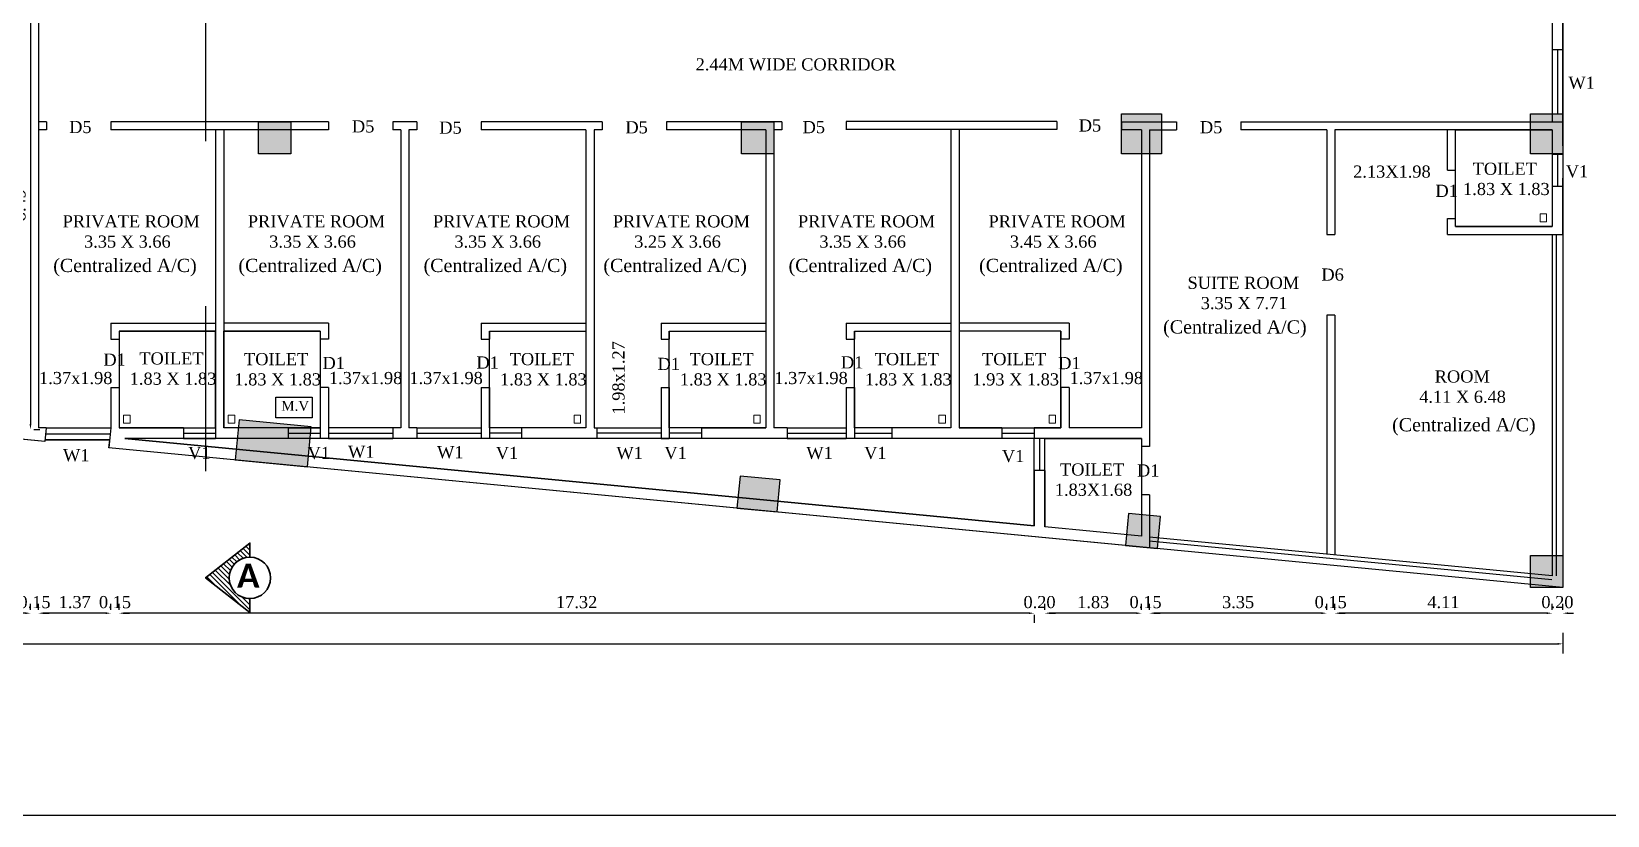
# Model space of a CAD drawing. Header units: metres. Extents: x 2754 to 3501, y 1112 to 1514.
# Drawn here: x 3151.1 to 3180.93, y 1375.32 to 1390.17 of the extents above; entities that cross this region are included whole.
import ezdxf
from ezdxf.enums import TextEntityAlignment as Align

# ---------------------------------------------------------------- set-up
doc = ezdxf.new("R2010")
doc.units = ezdxf.units.M
for name, pattern in [('ACAD_ISO10W100', [18, 12, -3, 0, -3]), ('CENTER2', [1.125, 0.75, -0.125, 0.125, -0.125]), ('CONTINULUS', [0]), ('Demolished', [4.8, 3.2, -1.6])]:
    doc.linetypes.add(name, pattern=pattern)
for name, color, linetype in [('01-BRICK WALL', 1, 'Continuous'), ('A-WNDW', 2, 'Continuous'), ('AR -DOOR', 2, 'Continuous'), ('AR-COLHATCH', 2, 'Continuous'), ('AR-COLUMN', 2, 'Continuous'), ('AR-ELEVATION', 2, 'Continuous'), ('AR-GRID', 2, 'ACAD_ISO10W100'), ('AR-THIN', 8, 'Continuous'), ('AR-WALL', 7, 'Continuous'), ('BLK_1_FLR_1_BLT_UP_AREA', 12, 'Continuous'), ('BLK_1_FLR_1_BLT_UP_AREA_DEDUCT', 12, 'Continuous'), ('BLK_1_FLR_1_WATER_CLOSET', 223, 'Continuous')]:
    doc.layers.add(name, color=color, linetype=linetype)
doc.layers.add('BLK_1_FLR_1_WASH', color=55, linetype='Continuous', lineweight=5)
doc.layers.add('Wall', color=4, linetype='Continuous', lineweight=35)
doc.styles.add('ANAND', font='times.ttf')
doc.styles.add('MtXpl_Calibri', font='calibrib.ttf')
doc.dimstyles.new('V1', dxfattribs={"dimtxt": 0.23, "dimasz": 0.1, "dimexe": 0.18, "dimexo": 0.0625, "dimgap": 0.09, "dimtad": 1, "dimzin": 0, "dimdsep": 46, "dimtxsty": 'ANAND', "dimcen": 0.09, "dimadec": 0, "dimazin": 0, "dimtfac": 1, "dimtix": 1, "dimtofl": 0, "dimtmove": 2, "dimatfit": 0, "dimfxl": 0, "dimtolj": 1, "dimtzin": 0, "dimarcsym": 0})

# ---------------------------------------------------------------- blocks, each defined once
blk = doc.blocks.new('cOLUMN')
at = {"layer": 'AR-COLHATCH'}
h = blk.add_hatch(color=256, dxfattribs=at)
h.dxf.hatch_style = 1
h.paths.add_polyline_path([(24, 24), (0, 24), (0, 0), (24, 0)])
at = {"layer": 'AR-COLUMN'}
blk.add_lwpolyline([(0, 24), (24, 24), (24, 0), (0, 0)], close=True, dxfattribs=at)
blk = doc.blocks.new('Ground Floor')
at = {"layer": 'AR-COLHATCH'}
h = blk.add_hatch(color=256, dxfattribs=at)
h.dxf.hatch_style = 1
h.paths.add_polyline_path([(2545, 79.5), (2515, 79.5), (2515, 49.5), (2545, 49.5)])
h = blk.add_hatch(color=256, dxfattribs=at)
h.dxf.hatch_style = 1
h.paths.add_polyline_path([(2844, 79.5), (2820, 79.5), (2820, 49.5), (2844, 49.5)])
h = blk.add_hatch(color=256, dxfattribs=at)
h.dxf.hatch_style = 1
h.paths.add_polyline_path([(1857.5, -148.6), (1911.3, -153.8), (1908.4, -183.7), (1854.6, -178.5)])
h = blk.add_hatch(color=256, dxfattribs=at)
h.dxf.hatch_style = 1
h.paths.add_polyline_path([(2228.5, -214.5), (2230.8, -190.6), (2260.7, -193.4), (2258.4, -217.3)])
at = {"layer": 'AR-COLUMN'}
for points in [[(2515, 79.5), (2545, 79.5), (2545, 49.5), (2515, 49.5)], [(2820, 79.5), (2844, 79.5), (2844, 49.5), (2820, 49.5)], [(1911.3, -153.8), (1857.5, -148.6), (1854.6, -178.5), (1908.4, -183.7)], [(2230.8, -190.6), (2228.5, -214.5), (2258.4, -217.3), (2260.7, -193.4)]]:
    blk.add_lwpolyline(points, close=True, dxfattribs=at)
for p in [(1872, 49.5), (2232, 49.5), (2820, -273.7)]:
    blk.add_blockref('cOLUMN', p, dxfattribs=at)
at = {"layer": 'AR-COLUMN', "xscale": -0.9999999999999988, "rotation": 354.5029759409958}
blk.add_blockref('cOLUMN', (2541.9, -244.6), dxfattribs=at)
blk = doc.blocks.new('*D583')
at = {"color": 0, "lineweight": -2}
for p, q in [((3151.142, 1391.124), (3151.259, 1391.124)), ((3151.079, 1391.024), (3151.079, 1382.735)), ((3151.142, 1382.635), (3151.259, 1382.635))]:
    blk.add_line(p, q, dxfattribs=at)
at = {"color": 0}
for points in [[(3151.062, 1391.024), (3151.096, 1391.024), (3151.079, 1391.124)], [(3151.062, 1382.735), (3151.096, 1382.735), (3151.079, 1382.635)]]:
    blk.add_solid(points, dxfattribs=at)
at = {"layer": 'Defpoints', "color": 0}
for p in [(3151.079, 1391.124), (3151.079, 1382.635), (3151.079, 1382.635)]:
    blk.add_point(p, dxfattribs=at)
at = {"color": 0, "insert": (3150.872, 1386.88), "char_height": 0.23, "attachment_point": 5, "rotation": 90, "style": 'ANAND'}
blk.add_mtext('\\A1;8.49', dxfattribs=at)
blk = doc.blocks.new('*D550')
at = {"color": 0, "lineweight": -2}
for p, q in [((3179.783, 1379.154), (3179.683, 1379.154)), ((3179.883, 1379.217), (3179.883, 1379.334)), ((3180.086, 1379.217), (3180.086, 1379.334)), ((3180.186, 1379.154), (3180.286, 1379.154))]:
    blk.add_line(p, q, dxfattribs=at)
at = {"color": 0}
for points in [[(3179.783, 1379.171), (3179.783, 1379.138), (3179.883, 1379.154)], [(3180.186, 1379.171), (3180.186, 1379.138), (3180.086, 1379.154)]]:
    blk.add_solid(points, dxfattribs=at)
at = {"layer": 'Defpoints', "color": 0}
for p in [(3179.883, 1379.154), (3179.883, 1379.154), (3180.086, 1379.154)]:
    blk.add_point(p, dxfattribs=at)
at = {"color": 0, "insert": (3179.984, 1379.362), "char_height": 0.23, "attachment_point": 5, "style": 'ANAND'}
blk.add_mtext('\\A1;0.20', dxfattribs=at)
blk = doc.blocks.new('*D551')
at = {"color": 0, "lineweight": -2}
for p, q in [((3175.768, 1379.217), (3175.768, 1379.334)), ((3179.783, 1379.154), (3175.868, 1379.154)), ((3179.883, 1379.217), (3179.883, 1379.334))]:
    blk.add_line(p, q, dxfattribs=at)
at = {"color": 0}
for points in [[(3175.868, 1379.171), (3175.868, 1379.138), (3175.768, 1379.154)], [(3179.783, 1379.171), (3179.783, 1379.138), (3179.883, 1379.154)]]:
    blk.add_solid(points, dxfattribs=at)
at = {"layer": 'Defpoints', "color": 0}
for p in [(3175.768, 1379.154), (3175.768, 1379.154), (3179.883, 1379.154)]:
    blk.add_point(p, dxfattribs=at)
at = {"color": 0, "insert": (3177.825, 1379.362), "char_height": 0.23, "attachment_point": 5, "style": 'ANAND'}
blk.add_mtext('\\A1;4.11', dxfattribs=at)
blk = doc.blocks.new('*D552')
at = {"color": 0, "lineweight": -2}
for p, q in [((3175.516, 1379.154), (3175.416, 1379.154)), ((3175.616, 1379.217), (3175.616, 1379.334)), ((3175.768, 1379.217), (3175.768, 1379.334)), ((3175.868, 1379.154), (3175.968, 1379.154))]:
    blk.add_line(p, q, dxfattribs=at)
at = {"color": 0}
for points in [[(3175.516, 1379.171), (3175.516, 1379.138), (3175.616, 1379.154)], [(3175.868, 1379.171), (3175.868, 1379.138), (3175.768, 1379.154)]]:
    blk.add_solid(points, dxfattribs=at)
at = {"layer": 'Defpoints', "color": 0}
for p in [(3175.616, 1379.154), (3175.616, 1379.154), (3175.768, 1379.154)]:
    blk.add_point(p, dxfattribs=at)
at = {"color": 0, "insert": (3175.692, 1379.362), "char_height": 0.23, "attachment_point": 5, "style": 'ANAND'}
blk.add_mtext('\\A1;0.15', dxfattribs=at)
blk = doc.blocks.new('*D553')
at = {"color": 0, "lineweight": -2}
for p, q in [((3172.263, 1379.217), (3172.263, 1379.334)), ((3175.516, 1379.154), (3172.363, 1379.154)), ((3175.616, 1379.217), (3175.616, 1379.334))]:
    blk.add_line(p, q, dxfattribs=at)
at = {"color": 0}
for points in [[(3172.363, 1379.171), (3172.363, 1379.138), (3172.263, 1379.154)], [(3175.516, 1379.171), (3175.516, 1379.138), (3175.616, 1379.154)]]:
    blk.add_solid(points, dxfattribs=at)
at = {"layer": 'Defpoints', "color": 0}
for p in [(3172.263, 1379.154), (3172.263, 1379.154), (3175.616, 1379.154)]:
    blk.add_point(p, dxfattribs=at)
at = {"color": 0, "insert": (3173.939, 1379.362), "char_height": 0.23, "attachment_point": 5, "style": 'ANAND'}
blk.add_mtext('\\A1;3.35', dxfattribs=at)
blk = doc.blocks.new('*D554')
at = {"color": 0, "lineweight": -2}
for p, q in [((3172.01, 1379.154), (3171.91, 1379.154)), ((3172.11, 1379.217), (3172.11, 1379.334)), ((3172.263, 1379.217), (3172.263, 1379.334)), ((3172.363, 1379.154), (3172.463, 1379.154))]:
    blk.add_line(p, q, dxfattribs=at)
at = {"color": 0}
for points in [[(3172.01, 1379.171), (3172.01, 1379.138), (3172.11, 1379.154)], [(3172.363, 1379.171), (3172.363, 1379.138), (3172.263, 1379.154)]]:
    blk.add_solid(points, dxfattribs=at)
at = {"layer": 'Defpoints', "color": 0}
for p in [(3172.11, 1379.154), (3172.11, 1379.154), (3172.263, 1379.154)]:
    blk.add_point(p, dxfattribs=at)
at = {"color": 0, "insert": (3172.187, 1379.362), "char_height": 0.23, "attachment_point": 5, "style": 'ANAND'}
blk.add_mtext('\\A1;0.15', dxfattribs=at)
blk = doc.blocks.new('*D555')
at = {"color": 0, "lineweight": -2}
for p, q in [((3170.282, 1379.217), (3170.282, 1379.334)), ((3172.01, 1379.154), (3170.382, 1379.154)), ((3172.11, 1379.217), (3172.11, 1379.334))]:
    blk.add_line(p, q, dxfattribs=at)
at = {"color": 0}
for points in [[(3170.382, 1379.171), (3170.382, 1379.138), (3170.282, 1379.154)], [(3172.01, 1379.171), (3172.01, 1379.138), (3172.11, 1379.154)]]:
    blk.add_solid(points, dxfattribs=at)
at = {"layer": 'Defpoints', "color": 0}
for p in [(3170.282, 1379.154), (3170.282, 1379.154), (3172.11, 1379.154)]:
    blk.add_point(p, dxfattribs=at)
at = {"color": 0, "insert": (3171.196, 1379.362), "char_height": 0.23, "attachment_point": 5, "style": 'ANAND'}
blk.add_mtext('\\A1;1.83', dxfattribs=at)
blk = doc.blocks.new('*D556')
at = {"color": 0, "lineweight": -2}
for p, q in [((3169.978, 1379.154), (3169.878, 1379.154)), ((3170.282, 1379.217), (3170.282, 1379.334)), ((3170.382, 1379.154), (3170.482, 1379.154)), ((3170.078, 1379.126), (3170.078, 1378.974))]:
    blk.add_line(p, q, dxfattribs=at)
at = {"color": 0}
for points in [[(3169.978, 1379.171), (3169.978, 1379.138), (3170.078, 1379.154)], [(3170.382, 1379.171), (3170.382, 1379.138), (3170.282, 1379.154)]]:
    blk.add_solid(points, dxfattribs=at)
at = {"layer": 'Defpoints', "color": 0}
for p in [(3170.078, 1379.188), (3170.078, 1379.154), (3170.282, 1379.154)]:
    blk.add_point(p, dxfattribs=at)
at = {"color": 0, "insert": (3170.18, 1379.362), "char_height": 0.23, "attachment_point": 5, "style": 'ANAND'}
blk.add_mtext('\\A1;0.20', dxfattribs=at)
blk = doc.blocks.new('*D557')
at = {"color": 0, "lineweight": -2}
for p, q in [((3152.756, 1379.217), (3152.756, 1379.334)), ((3169.978, 1379.154), (3152.856, 1379.154)), ((3170.078, 1379.126), (3170.078, 1378.974))]:
    blk.add_line(p, q, dxfattribs=at)
at = {"color": 0}
for points in [[(3152.856, 1379.171), (3152.856, 1379.138), (3152.756, 1379.154)], [(3169.978, 1379.171), (3169.978, 1379.138), (3170.078, 1379.154)]]:
    blk.add_solid(points, dxfattribs=at)
at = {"layer": 'Defpoints', "color": 0}
for p in [(3152.756, 1379.154), (3152.756, 1379.154), (3170.078, 1379.188)]:
    blk.add_point(p, dxfattribs=at)
at = {"color": 0, "insert": (3161.417, 1379.362), "char_height": 0.23, "attachment_point": 5, "style": 'ANAND'}
blk.add_mtext('\\A1;17.32', dxfattribs=at)
blk = doc.blocks.new('*D558')
at = {"color": 0, "lineweight": -2}
for p, q in [((3152.503, 1379.154), (3152.403, 1379.154)), ((3152.603, 1379.217), (3152.603, 1379.334)), ((3152.756, 1379.217), (3152.756, 1379.334)), ((3152.856, 1379.154), (3152.956, 1379.154))]:
    blk.add_line(p, q, dxfattribs=at)
at = {"color": 0}
for points in [[(3152.503, 1379.171), (3152.503, 1379.138), (3152.603, 1379.154)], [(3152.856, 1379.171), (3152.856, 1379.138), (3152.756, 1379.154)]]:
    blk.add_solid(points, dxfattribs=at)
at = {"layer": 'Defpoints', "color": 0}
for p in [(3152.603, 1379.154), (3152.603, 1379.154), (3152.756, 1379.154)]:
    blk.add_point(p, dxfattribs=at)
at = {"color": 0, "insert": (3152.679, 1379.362), "char_height": 0.23, "attachment_point": 5, "style": 'ANAND'}
blk.add_mtext('\\A1;0.15', dxfattribs=at)
blk = doc.blocks.new('*D559')
at = {"color": 0, "lineweight": -2}
for p, q in [((3151.232, 1379.217), (3151.232, 1379.334)), ((3152.503, 1379.154), (3151.332, 1379.154)), ((3152.603, 1379.217), (3152.603, 1379.334))]:
    blk.add_line(p, q, dxfattribs=at)
at = {"color": 0}
for points in [[(3151.332, 1379.171), (3151.332, 1379.138), (3151.232, 1379.154)], [(3152.503, 1379.171), (3152.503, 1379.138), (3152.603, 1379.154)]]:
    blk.add_solid(points, dxfattribs=at)
at = {"layer": 'Defpoints', "color": 0}
for p in [(3151.232, 1379.154), (3151.232, 1379.154), (3152.603, 1379.154)]:
    blk.add_point(p, dxfattribs=at)
at = {"color": 0, "insert": (3151.917, 1379.362), "char_height": 0.23, "attachment_point": 5, "style": 'ANAND'}
blk.add_mtext('\\A1;1.37', dxfattribs=at)
blk = doc.blocks.new('*D560')
at = {"color": 0, "lineweight": -2}
for p, q in [((3150.979, 1379.154), (3150.879, 1379.154)), ((3151.079, 1379.217), (3151.079, 1379.334)), ((3151.232, 1379.217), (3151.232, 1379.334)), ((3151.332, 1379.154), (3151.432, 1379.154))]:
    blk.add_line(p, q, dxfattribs=at)
at = {"color": 0}
for points in [[(3150.979, 1379.171), (3150.979, 1379.138), (3151.079, 1379.154)], [(3151.332, 1379.171), (3151.332, 1379.138), (3151.232, 1379.154)]]:
    blk.add_solid(points, dxfattribs=at)
at = {"layer": 'Defpoints', "color": 0}
for p in [(3151.079, 1379.154), (3151.079, 1379.154), (3151.232, 1379.154)]:
    blk.add_point(p, dxfattribs=at)
at = {"color": 0, "insert": (3151.155, 1379.362), "char_height": 0.23, "attachment_point": 5, "style": 'ANAND'}
blk.add_mtext('\\A1;0.15', dxfattribs=at)
blk = doc.blocks.new('*D569')
at = {"color": 0, "lineweight": -2}
for p, q in [((3107.848, 1378.782), (3107.848, 1378.393)), ((3107.948, 1378.573), (3179.986, 1378.573)), ((3180.086, 1378.782), (3180.086, 1378.393))]:
    blk.add_line(p, q, dxfattribs=at)
at = {"color": 0}
for points in [[(3107.948, 1378.59), (3107.948, 1378.557), (3107.848, 1378.573)], [(3179.986, 1378.59), (3179.986, 1378.557), (3180.086, 1378.573)]]:
    blk.add_solid(points, dxfattribs=at)
at = {"layer": 'Defpoints', "color": 0}
for p in [(3107.848, 1378.844), (3180.086, 1378.844), (3180.086, 1378.573)]:
    blk.add_point(p, dxfattribs=at)
at = {"color": 0, "insert": (3143.967, 1378.781), "char_height": 0.23, "attachment_point": 5, "style": 'ANAND'}
blk.add_mtext('\\A1;72.24', dxfattribs=at)

msp = doc.modelspace()

# ---------------------------------------------------------------- hatches: boundary and pattern name
at = {"layer": 'Wall', "linetype": 'CONTINULUS'}
h = msp.add_hatch(dxfattribs=at)
h.set_pattern_fill('ANSI31', color=256, scale=0.531441, angle=270)
h.set_pattern_definition([(315, (-5581.1867, 11361.272686), (0.04697319186, 0.04697319186), [])])
h.paths.add_polyline_path([(3155.23222, 1379.1656), (3155.23222, 1379.43132, -1), (3155.23222, 1380.21526), (3155.23222, 1380.48099), (3154.39384, 1379.82487)])

# ---------------------------------------------------------------- linework, layer by layer
at = {"linetype": 'CENTER2', "ltscale": 25}
msp.add_line((3154.39384, 1406.84355, 0), (3154.39384, 1379.82171, 0), dxfattribs=at)
at = {"color": 7, "elevation": 0}
msp.add_lwpolyline([(3102.4077, 1442.32783), (3185.43919, 1442.32783), (3185.43919, 1375.32406), (3102.4077, 1375.32406)], close=True, dxfattribs=at)
at = {"color": 7, "linetype": 'Demolished'}
msp.add_lwpolyline([(3155.72049, 1383.24496), (3156.41108, 1383.24496), (3156.41108, 1382.84981), (3155.72049, 1382.84981)], close=True, dxfattribs=at)
at = {"layer": 'A-WNDW'}
for p, q in [((3179.88274, 1389.82891, 0), (3179.88274, 1388.60971, 0)), ((3180.08594, 1389.82891, 0), (3180.08594, 1388.60971, 0))]:
    msp.add_line(p, q, dxfattribs=at)
at = {"layer": 'AR -DOOR'}
for p, q in [((3179.98434, 1389.82891, 0), (3179.98434, 1388.60971, 0)), ((3179.98434, 1387.84771, 0), (3179.98434, 1387.23811, 0)), ((3151.36477, 1382.55181, 0), (3152.5896, 1382.55181, 0)), ((3153.97474, 1382.56451, 0), (3154.58434, 1382.56451, 0)), ((3155.95594, 1382.56451, 0), (3156.56554, 1382.56451, 0)), ((3156.71794, 1382.56451, 0), (3157.93714, 1382.56451, 0)), ((3158.39434, 1382.56451, 0), (3159.61354, 1382.56451, 0)), ((3160.37554, 1382.56451, 0), (3159.76594, 1382.56451, 0)), ((3163.01714, 1382.56451, 0), (3161.79794, 1382.56451, 0)), ((3163.77914, 1382.56451, 0), (3163.16954, 1382.56451, 0)), ((3165.40474, 1382.56451, 0), (3166.52234, 1382.56451, 0)), ((3166.67474, 1382.56451, 0), (3167.38594, 1382.56451, 0)), ((3169.46874, 1382.56451, 0), (3170.07834, 1382.56451, 0)), ((3170.17994, 1382.46291, 0), (3170.17994, 1381.85331, 0))]:
    msp.add_line(p, q, dxfattribs=at)
at = {"layer": 'AR-ELEVATION'}
for p, q in [((3179.88274, 1390.89571, 0), (3179.88274, 1388.45731, 0)), ((3180.08594, 1388.45731, 0), (3180.08594, 1390.89571, 0))]:
    msp.add_line(p, q, dxfattribs=at)
at = {"layer": 'AR-THIN'}
for p, q in [((3179.88274, 1387.84771, 0), (3179.88274, 1387.23811, 0)), ((3180.08594, 1387.84771, 0), (3180.08594, 1387.23811, 0)), ((3179.88274, 1386.32371, 0), (3179.88274, 1379.8628, 0)), ((3179.95894, 1386.32371, 0), (3179.95894, 1379.8628, 0)), ((3151.35377, 1382.43751, 0), (3152.5786, 1382.43751, 0)), ((3151.37577, 1382.66611, 0), (3152.6006, 1382.66611, 0)), ((3153.97474, 1382.66611, 0), (3154.58434, 1382.66611, 0)), ((3153.97474, 1382.46291, 0), (3154.58434, 1382.46291, 0)), ((3155.95594, 1382.66611, 0), (3156.56554, 1382.66611, 0)), ((3156.56554, 1382.46291, 0), (3155.95594, 1382.46291, 0)), ((3157.93714, 1382.66611, 0), (3156.71794, 1382.66611, 0)), ((3156.71794, 1382.46291, 0), (3157.93714, 1382.46291, 0)), ((3158.39434, 1382.66611, 0), (3159.61354, 1382.66611, 0)), ((3159.61354, 1382.46291, 0), (3158.39434, 1382.46291, 0)), ((3160.37554, 1382.66611, 0), (3159.76594, 1382.66611, 0)), ((3160.37554, 1382.46291, 0), (3159.76594, 1382.46291, 0)), ((3161.79794, 1382.66611, 0), (3163.01714, 1382.66611, 0)), ((3163.01714, 1382.46291, 0), (3161.79794, 1382.46291, 0)), ((3163.77914, 1382.66611, 0), (3163.16954, 1382.66611, 0)), ((3163.77914, 1382.46291, 0), (3163.16954, 1382.46291, 0)), ((3165.40474, 1382.66611, 0), (3166.52234, 1382.66611, 0)), ((3165.40474, 1382.46291, 0), (3166.52234, 1382.46291, 0)), ((3167.38594, 1382.66611, 0), (3166.67474, 1382.66611, 0)), ((3167.38594, 1382.46291, 0), (3166.67474, 1382.46291, 0)), ((3169.46874, 1382.66611, 0), (3170.07834, 1382.66611, 0)), ((3170.07834, 1382.46291, 0), (3169.46874, 1382.46291, 0)), ((3170.07834, 1381.85331, 0), (3170.07834, 1382.46291, 0)), ((3170.28154, 1381.85331, 0), (3170.28154, 1382.46291, 0)), ((3179.87544, 1379.78695, 0), (3172.25544, 1380.52027, 0)), ((3179.88274, 1379.8628, 0), (3172.26274, 1380.59612, 0))]:
    msp.add_line(p, q, dxfattribs=at)
at = {"layer": 'AR-WALL'}
for p, q in [((3151.23154, 1391.27671, 0), (3151.23154, 1382.66611, 0)), ((3179.88274, 1389.82891, 0), (3180.08594, 1389.82891, 0)), ((3151.38394, 1388.45731, 0), (3151.23154, 1388.45731, 0)), ((3151.38394, 1388.45731, 0), (3151.38394, 1388.30491, 0)), ((3152.60314, 1388.45731, 0), (3152.60314, 1388.30491, 0)), ((3156.71794, 1388.45731, 0), (3152.60314, 1388.45731, 0)), ((3156.71794, 1388.45731, 0), (3156.71794, 1388.30491, 0)), ((3157.93714, 1388.45731, 0), (3157.93714, 1388.30491, 0)), ((3158.39434, 1388.45731, 0), (3157.93714, 1388.45731, 0)), ((3158.39434, 1388.45731, 0), (3158.39434, 1388.30491, 0)), ((3159.61354, 1388.45731, 0), (3159.61354, 1388.30491, 0)), ((3161.89954, 1388.45731, 0), (3159.61354, 1388.45731, 0)), ((3161.89954, 1388.45731, 0), (3161.89954, 1388.30491, 0)), ((3163.11874, 1388.45731, 0), (3163.11874, 1388.30491, 0)), ((3165.30314, 1388.45731, 0), (3163.11874, 1388.45731, 0)), ((3165.30314, 1388.45731, 0), (3165.30314, 1388.30491, 0)), ((3170.51014, 1388.46317, 0), (3166.52234, 1388.46317, 0)), ((3166.52234, 1388.46317, 0), (3166.52234, 1388.30491, 0)), ((3170.51014, 1388.46317, 0), (3170.51014, 1388.31077, 0)), ((3171.72934, 1388.45731, 0), (3171.72934, 1388.30491, 0)), ((3171.72934, 1388.45731, 0), (3172.77074, 1388.45731, 0)), ((3172.77074, 1388.45731, 0), (3172.77074, 1388.30491, 0)), ((3173.98994, 1388.45731, 0), (3173.98994, 1388.30491, 0)), ((3173.98994, 1388.45731, 0), (3180.08594, 1388.45731, 0)), ((3180.08594, 1388.00011, 0), (3180.08594, 1388.45731, 0)), ((3151.38394, 1388.30491, 0), (3151.23154, 1388.30491, 0)), ((3156.71794, 1388.30491, 0), (3152.60314, 1388.30491, 0)), ((3154.58434, 1388.30491, 0), (3154.58434, 1382.66611, 0)), ((3154.73674, 1388.30491, 0), (3154.73674, 1382.66611, 0)), ((3158.08954, 1388.30491, 0), (3157.93714, 1388.30491, 0)), ((3158.08954, 1388.30491, 0), (3158.08954, 1382.66611, 0)), ((3158.24194, 1388.30491, 0), (3158.24194, 1382.66611, 0)), ((3158.39434, 1388.30491, 0), (3158.24194, 1388.30491, 0)), ((3161.59474, 1388.30491, 0), (3159.61354, 1388.30491, 0)), ((3161.59474, 1388.30491, 0), (3161.59474, 1382.66611, 0)), ((3161.74714, 1388.30491, 0), (3161.74714, 1382.66611, 0)), ((3161.89954, 1388.30491, 0), (3161.74714, 1388.30491, 0)), ((3164.99834, 1388.30491, 0), (3163.11874, 1388.30491, 0)), ((3164.99834, 1388.30491, 0), (3164.99834, 1382.66611, 0)), ((3165.15074, 1388.30491, 0), (3165.15074, 1382.66611, 0)), ((3165.30314, 1388.30491, 0), (3165.15074, 1388.30491, 0)), ((3170.51014, 1388.31077, 0), (3166.52234, 1388.31077, 0)), ((3168.50354, 1388.31077, 0), (3168.50354, 1382.66611, 0)), ((3168.65594, 1388.31077, 0), (3168.65594, 1382.66611, 0)), ((3172.11034, 1388.30491, 0), (3171.72934, 1388.30491, 0)), ((3172.11034, 1388.30491, 0), (3172.11034, 1382.66611, 0)), ((3172.26274, 1388.30491, 0), (3172.26274, 1382.31051, 0)), ((3172.26274, 1388.30491, 0), (3172.77074, 1388.30491, 0)), ((3175.61554, 1388.30491, 0), (3173.98994, 1388.30491, 0)), ((3175.61554, 1388.30491, 0), (3175.61554, 1386.32371, 0)), ((3175.76794, 1388.30491, 0), (3175.76794, 1386.32371, 0)), ((3179.88274, 1388.30491, 0), (3175.76794, 1388.30491, 0)), ((3177.90154, 1387.54291, 0), (3177.90154, 1388.30491, 0)), ((3178.05394, 1387.54291, 0), (3178.05394, 1388.30491, 0)), ((3179.88274, 1388.30491, 0), (3179.88274, 1388.00011, 0)), ((3179.88274, 1387.84771, 0), (3180.08594, 1387.84771, 0)), ((3177.90154, 1387.54291, 0), (3178.05394, 1387.54291, 0)), ((3179.88274, 1387.39051, 0), (3179.88274, 1386.47611, 0)), ((3179.88274, 1387.23811, 0), (3180.08594, 1387.23811, 0)), ((3180.08594, 1386.32371, 0), (3180.08594, 1387.39051, 0)), ((3177.90154, 1386.62851, 0), (3178.05394, 1386.62851, 0)), ((3177.90154, 1386.32371, 0), (3177.90154, 1386.62851, 0)), ((3178.05394, 1386.47611, 0), (3178.05394, 1386.62851, 0)), ((3175.61554, 1386.32371, 0), (3175.76794, 1386.32371, 0)), ((3177.90154, 1386.32371, 0), (3179.88274, 1386.32371, 0)), ((3178.05394, 1386.47611, 0), (3179.88274, 1386.47611, 0)), ((3179.88274, 1386.32371, 0), (3180.08594, 1386.32371, 0)), ((3152.60314, 1384.64731, 0), (3152.60314, 1384.34251, 0)), ((3152.60314, 1384.64731, 0), (3154.58434, 1384.64731, 0)), ((3156.71794, 1384.64731, 0), (3154.73674, 1384.64731, 0)), ((3156.71794, 1384.64731, 0), (3156.71794, 1384.34251, 0)), ((3159.61354, 1384.64731, 0), (3159.61354, 1384.34251, 0)), ((3159.61354, 1384.64731, 0), (3161.59474, 1384.64731, 0)), ((3163.01714, 1384.64731, 0), (3163.01714, 1384.34251, 0)), ((3163.01714, 1384.64731, 0), (3164.99834, 1384.64731, 0)), ((3166.52234, 1384.64731, 0), (3166.52234, 1384.34251, 0)), ((3166.52234, 1384.64731, 0), (3168.50354, 1384.64731, 0)), ((3170.73874, 1384.64731, 0), (3168.65594, 1384.64731, 0)), ((3170.73874, 1384.64731, 0), (3170.73874, 1384.34251, 0)), ((3175.61554, 1384.79971, 0), (3175.61554, 1380.27346, 0)), ((3175.76794, 1384.79971, 0), (3175.61554, 1384.79971, 0)), ((3175.76794, 1384.79971, 0), (3175.76794, 1380.2588, 0)), ((3152.60314, 1384.34251, 0), (3152.75554, 1384.34251, 0)), ((3152.75554, 1384.49491, 0), (3152.75554, 1384.34251, 0)), ((3152.75554, 1384.49491, 0), (3154.58434, 1384.49491, 0)), ((3156.56554, 1384.49491, 0), (3154.73674, 1384.49491, 0)), ((3156.56554, 1384.49491, 0), (3156.56554, 1384.34251, 0)), ((3156.71794, 1384.34251, 0), (3156.56554, 1384.34251, 0)), ((3159.61354, 1384.34251, 0), (3159.76594, 1384.34251, 0)), ((3159.76594, 1384.49491, 0), (3159.76594, 1384.34251, 0)), ((3159.76594, 1384.49491, 0), (3161.59474, 1384.49491, 0)), ((3163.01714, 1384.34251, 0), (3163.16954, 1384.34251, 0)), ((3163.16954, 1384.49491, 0), (3163.16954, 1384.34251, 0)), ((3163.16954, 1384.49491, 0), (3164.99834, 1384.49491, 0)), ((3166.52234, 1384.34251, 0), (3166.67474, 1384.34251, 0)), ((3166.67474, 1384.49491, 0), (3166.67474, 1384.34251, 0)), ((3166.67474, 1384.49491, 0), (3168.50354, 1384.49491, 0)), ((3170.58634, 1384.49491, 0), (3168.65594, 1384.49491, 0)), ((3170.58634, 1384.49491, 0), (3170.58634, 1384.34251, 0)), ((3170.73874, 1384.34251, 0), (3170.58634, 1384.34251, 0)), ((3152.60314, 1383.42811, 0), (3152.60314, 1382.66611, 0)), ((3152.60314, 1383.42811, 0), (3152.75554, 1383.42811, 0)), ((3152.75554, 1383.42811, 0), (3152.75554, 1382.66611, 0)), ((3156.56554, 1383.42811, 0), (3156.56554, 1382.66611, 0)), ((3156.71794, 1383.42811, 0), (3156.56554, 1383.42811, 0)), ((3156.71794, 1383.42811, 0), (3156.71794, 1382.66611, 0)), ((3159.61354, 1383.42811, 0), (3159.61354, 1382.66611, 0)), ((3159.61354, 1383.42811, 0), (3159.76594, 1383.42811, 0)), ((3159.76594, 1383.42811, 0), (3159.76594, 1382.66611, 0)), ((3163.01714, 1383.42811, 0), (3163.01714, 1382.46291, 0)), ((3163.01714, 1383.42811, 0), (3163.16954, 1383.42811, 0)), ((3163.16954, 1383.42811, 0), (3163.16954, 1382.46291, 0)), ((3166.52234, 1383.42811, 0), (3166.52234, 1382.46291, 0)), ((3166.52234, 1383.42811, 0), (3166.67474, 1383.42811, 0)), ((3166.67474, 1383.42811, 0), (3166.67474, 1382.46291, 0)), ((3170.58634, 1383.42811, 0), (3170.58634, 1382.66611, 0)), ((3170.73874, 1383.42811, 0), (3170.58634, 1383.42811, 0)), ((3170.73874, 1383.42811, 0), (3170.73874, 1382.66611, 0)), ((3151.35059, 1382.4045, 0), (3149.03718, 1382.62713, 0)), ((3151.37577, 1382.66611, 0), (3151.23154, 1382.66611, 0)), ((3151.37577, 1382.66611, 0), (3151.35059, 1382.4045, 0)), ((3152.6006, 1382.66611, 0), (3152.56418, 1382.28771, 0)), ((3152.60314, 1382.66611, 0), (3152.6006, 1382.66611, 0)), ((3153.97474, 1382.66611, 0), (3152.75554, 1382.66611, 0)), ((3170.07834, 1380.80634, 0), (3152.86489, 1382.46291, 0)), ((3153.97474, 1382.46291, 0), (3152.86489, 1382.46291, 0)), ((3153.97474, 1382.66611, 0), (3153.97474, 1382.46291, 0)), ((3154.58434, 1382.66611, 0), (3154.58434, 1382.46291, 0)), ((3155.95594, 1382.46291, 0), (3154.58434, 1382.46291, 0)), ((3155.95594, 1382.66611, 0), (3154.73674, 1382.66611, 0)), ((3155.95594, 1382.66611, 0), (3155.95594, 1382.46291, 0)), ((3156.56554, 1382.66611, 0), (3156.56554, 1382.46291, 0)), ((3156.71794, 1382.46291, 0), (3156.56554, 1382.46291, 0)), ((3156.71794, 1382.66611, 0), (3156.71794, 1382.46291, 0)), ((3158.08954, 1382.66611, 0), (3157.93714, 1382.66611, 0)), ((3157.93714, 1382.66611, 0), (3157.93714, 1382.46291, 0)), ((3158.39434, 1382.46291, 0), (3157.93714, 1382.46291, 0)), ((3158.39434, 1382.66611, 0), (3158.24194, 1382.66611, 0)), ((3158.39434, 1382.66611, 0), (3158.39434, 1382.46291, 0)), ((3159.61354, 1382.66611, 0), (3159.61354, 1382.46291, 0)), ((3159.76594, 1382.46291, 0), (3159.61354, 1382.46291, 0)), ((3159.76594, 1382.66611, 0), (3159.76594, 1382.46291, 0)), ((3161.59474, 1382.66611, 0), (3160.37554, 1382.66611, 0)), ((3160.37554, 1382.66611, 0), (3160.37554, 1382.46291, 0)), ((3162.86474, 1382.46291, 0), (3160.37554, 1382.46291, 0)), ((3161.74714, 1382.66611, 0), (3161.79794, 1382.66611, 0)), ((3161.79794, 1382.66611, 0), (3161.79794, 1382.46291, 0)), ((3163.01714, 1382.46291, 0), (3163.16954, 1382.46291, 0)), ((3163.77914, 1382.66611, 0), (3164.99834, 1382.66611, 0)), ((3163.77914, 1382.66611, 0), (3163.77914, 1382.46291, 0)), ((3165.40474, 1382.46291, 0), (3163.77914, 1382.46291, 0)), ((3165.40474, 1382.66611, 0), (3165.15074, 1382.66611, 0)), ((3165.40474, 1382.66611, 0), (3165.40474, 1382.46291, 0)), ((3166.67474, 1382.46291, 0), (3166.52234, 1382.46291, 0)), ((3168.50354, 1382.66611, 0), (3167.38594, 1382.66611, 0)), ((3167.38594, 1382.66611, 0), (3167.38594, 1382.46291, 0)), ((3169.46874, 1382.46291, 0), (3167.38594, 1382.46291, 0)), ((3169.46874, 1382.66611, 0), (3168.65594, 1382.66611, 0)), ((3169.46874, 1382.66611, 0), (3169.46874, 1382.46291, 0)), ((3170.58634, 1382.66611, 0), (3170.07834, 1382.66611, 0)), ((3170.07834, 1382.66611, 0), (3170.07834, 1382.46291, 0)), ((3170.28154, 1382.46291, 0), (3170.07834, 1382.46291, 0)), ((3172.11034, 1382.46291, 0), (3170.28154, 1382.46291, 0)), ((3172.11034, 1382.66611, 0), (3170.73874, 1382.66611, 0)), ((3172.11034, 1382.46291, 0), (3172.11034, 1382.31051, 0)), ((3172.26274, 1380.39198, 0), (3152.56418, 1382.28771, 0)), ((3172.26274, 1382.31051, 0), (3172.11034, 1382.31051, 0)), ((3170.07834, 1381.85331, 0), (3170.07834, 1380.80634, 0)), ((3170.28154, 1381.85331, 0), (3170.07834, 1381.85331, 0)), ((3170.28154, 1381.85331, 0), (3170.28154, 1380.78679, 0)), ((3172.11034, 1381.39611, 0), (3172.11034, 1380.61079, 0)), ((3172.26274, 1381.39611, 0), (3172.11034, 1381.39611, 0)), ((3172.26274, 1381.39611, 0), (3172.26274, 1380.59612, 0)), ((3172.11034, 1380.61079, 0), (3170.28154, 1380.78679, 0)), ((3172.26274, 1380.59612, 0), (3172.26274, 1380.39198, 0))]:
    msp.add_line(p, q, dxfattribs=at)
at = {"layer": 'BLK_1_FLR_1_BLT_UP_AREA', "color": 12, "elevation": 0}
msp.add_lwpolyline([(3107.84834, 1404.35771), (3180.08594, 1404.35771), (3180.08594, 1379.63911), (3152.56418, 1382.28771), (3152.5786, 1382.43751), (3151.35377, 1382.43751), (3151.35059, 1382.4045), (3107.84834, 1386.59101)], close=True, dxfattribs=at)
at = {"layer": 'BLK_1_FLR_1_BLT_UP_AREA_DEDUCT', "color": 12, "lineweight": -2, "elevation": 0}
msp.add_lwpolyline([(3170.07834, 1380.80634), (3170.07834, 1382.46291), (3152.86489, 1382.46291)], close=True, dxfattribs=at)
at = {"layer": 'BLK_1_FLR_1_WASH', "color": 60, "elevation": 0}
for points in [[(3179.65612, 1386.71297), (3179.65612, 1386.56297), (3179.77861, 1386.56297), (3179.77861, 1386.71297)], [(3152.84093, 1382.90297), (3152.84093, 1382.75297), (3152.96342, 1382.75297), (3152.96342, 1382.90297)], [(3154.82213, 1382.90297), (3154.82213, 1382.75297), (3154.94462, 1382.75297), (3154.94462, 1382.90297)], [(3161.36812, 1382.90297), (3161.36812, 1382.75297), (3161.49061, 1382.75297), (3161.49061, 1382.90297)], [(3164.77172, 1382.90297), (3164.77172, 1382.75297), (3164.89421, 1382.75297), (3164.89421, 1382.90297)], [(3168.27692, 1382.90297), (3168.27692, 1382.75297), (3168.39941, 1382.75297), (3168.39941, 1382.90297)], [(3170.35972, 1382.90297), (3170.35972, 1382.75297), (3170.48221, 1382.75297), (3170.48221, 1382.90297)]]:
    msp.add_lwpolyline(points, close=True, dxfattribs=at)
at = {"layer": 'BLK_1_FLR_1_WATER_CLOSET', "color": 2, "elevation": 0}
for points in [[(3178.05394, 1388.30491), (3179.88274, 1388.30491), (3179.88274, 1386.47611), (3178.05394, 1386.47611)], [(3152.75554, 1382.66611), (3154.58434, 1382.66611), (3154.58434, 1384.49491), (3152.75554, 1384.49491)], [(3154.73674, 1384.49491), (3156.56554, 1384.49491), (3156.56554, 1382.66611), (3154.73674, 1382.66611)], [(3159.76594, 1384.49491), (3161.59474, 1384.49491), (3161.59474, 1382.66611), (3159.76594, 1382.66611)], [(3163.16954, 1384.49491), (3164.99834, 1384.49491), (3164.99834, 1382.66611), (3163.16954, 1382.66611)], [(3166.67474, 1384.49491), (3168.50354, 1384.49491), (3168.50354, 1382.66611), (3166.67474, 1382.66611)], [(3168.65594, 1382.66611), (3170.58634, 1382.66611), (3170.58634, 1384.49491), (3168.65594, 1384.49491)], [(3170.28154, 1382.46291), (3172.11034, 1382.46291), (3172.11034, 1380.61079), (3170.28154, 1380.78679)]]:
    msp.add_lwpolyline(points, close=True, dxfattribs=at)
at = {"layer": 'Wall', "linetype": 'CONTINULUS'}
for p, q in [((3155.23222, 1380.48099, 4.22718), (3154.39384, 1379.82487, 0)), ((3155.23222, 1379.1656, 4.22718), (3154.39384, 1379.82171, 0))]:
    msp.add_line(p, q, dxfattribs=at)
at = {"layer": 'Wall', "linetype": 'CONTINULUS', "elevation": 4.22718}
msp.add_lwpolyline([(3155.23222, 1380.21526), (3155.23222, 1380.48099), (3154.39384, 1379.82487), (3155.23222, 1379.1656), (3155.23222, 1379.43132, -0.41421356)], format="xyb", dxfattribs=at)
at = {"layer": 'Wall', "linetype": 'CONTINULUS'}
msp.add_circle((3155.23222, 1379.82329, 4.22718), 0.39197, dxfattribs=at)

# ---------------------------------------------------------------- block references
at = {"layer": 'AR-GRID', "xscale": 0.0254, "yscale": 0.0254, "zscale": 0.0254}
msp.add_blockref('Ground Floor', (3107.84834, 1386.59101, 0), dxfattribs=at)

# ---------------------------------------------------------------- texts
at = {"style": 'ANAND'}
for s, p in [('2.44M WIDE CORRIDOR', (3163.67068, 1389.43009, 0)), ('D5', (3151.81063, 1388.24478, 0)), ('D5', (3157.16394, 1388.25585, 0)), ('D5', (3158.81756, 1388.23253, 0)), ('D5', (3162.34084, 1388.23885, 0)), ('D5', (3165.69515, 1388.24187, 0)), ('D5', (3170.92203, 1388.27348, 0)), ('D5', (3173.21614, 1388.24028, 0)), ('2.13X1.98', (3176.11733, 1387.40036, 0)), ('D1', (3177.67404, 1387.03609, 0)), ('D6', (3175.51539, 1385.45047, 0)), ('D1', (3152.45936, 1383.83968, 0)), ('D1', (3156.60667, 1383.77737, 0)), ('D1', (3159.52042, 1383.78508, 0)), ('D1', (3162.95051, 1383.75919, 0)), ('D1', (3166.42088, 1383.78834, 0)), ('D1', (3170.53343, 1383.77457, 0)), ('1.37x1.98', (3151.24162, 1383.49202, 0)), ('1.37x1.98', (3156.72802, 1383.49202, 0)), ('1.37x1.98', (3158.25202, 1383.49202, 0)), ('1.37x1.98', (3165.16082, 1383.49202, 0)), ('1.37x1.98', (3170.74882, 1383.49202, 0)), ('D1', (3172.02483, 1381.74157, 0))]:
    msp.add_text(s, height=0.23, dxfattribs=at).set_placement(p)
for s, p in [('W1', (3180.44183, 1389.19693, 0)), ('V1', (3180.35422, 1387.51856, 0)), ('W1', (3151.94596, 1382.14332, 0)), ('V1', (3154.27443, 1382.187, 0)), ('V1', (3156.53773, 1382.187, 0)), ('W1', (3157.33994, 1382.20893, 0)), ('W1', (3159.02631, 1382.20048, 0)), ('V1', (3160.10004, 1382.187, 0)), ('W1', (3162.42055, 1382.187, 0)), ('V1', (3163.29015, 1382.187, 0)), ('W1', (3166.01527, 1382.187, 0)), ('V1', (3167.07266, 1382.187, 0)), ('V1', (3169.68003, 1382.128, 0))]:
    msp.add_text(s, height=0.23, dxfattribs=at).set_placement(p, align=Align.MIDDLE)
at = {"color": 7, "style": 'ANAND'}
for s, height, p in [('(Centralized A/C)', 0.25, (3151.51027, 1385.61342, 0)), ('(Centralized A/C)', 0.25, (3155.01547, 1385.61342, 0)), ('(Centralized A/C)', 0.25, (3158.52067, 1385.61342, 0)), ('(Centralized A/C)', 0.25, (3161.92427, 1385.61342, 0)), ('(Centralized A/C)', 0.25, (3165.42947, 1385.61342, 0)), ('(Centralized A/C)', 0.25, (3169.03627, 1385.61342, 0)), ('(Centralized A/C)', 0.25, (3172.52018, 1384.44959, 0)), ('M.V', 0.1875, (3155.82655, 1382.98657)), ('(Centralized A/C)', 0.25, (3176.8548, 1382.59709, 0))]:
    msp.add_text(s, height=height, dxfattribs=at).set_placement(p)
at = {"style": 'ANAND'}
msp.add_text('1.98x1.27', height=0.23, rotation=90, dxfattribs=at).set_placement((3162.32422, 1382.91512, 0))
at = {"char_height": 0.23, "attachment_point": 1, "style": 'ANAND'}
for s, insert, width in [('{\\W2.411132; }TOILET \\P{\\W0.253906; }1.83 X 1.83', (3178.17012, 1387.68427, 0), 1.5788248), (' PRIVATE ROOM \\P{\\W5.659179; }3.35 X 3.66', (3151.60186, 1386.6885, 0), 2.5377938), (' PRIVATE ROOM \\P{\\W5.659179; }3.35 X 3.66', (3155.10706, 1386.6885, 0), 2.5377938), (' PRIVATE ROOM \\P{\\W5.659179; }3.35 X 3.66', (3158.61226, 1386.6885, 0), 2.5377938), (' PRIVATE ROOM \\P{\\W5.659179; }3.25 X 3.66', (3162.01586, 1386.6885, 0), 2.5377938), (' PRIVATE ROOM \\P{\\W5.659179; }3.35 X 3.66', (3165.52106, 1386.6885, 0), 2.5377938), (' PRIVATE ROOM \\P{\\W5.659179; }3.45 X 3.66', (3169.12786, 1386.6885, 0), 2.5377938), ('{\\W4.260037; }SUITE ROOM\\P{\\W7.140896; }3.35 X 7.71', (3172.61176, 1385.52467, 0), 2.7610411), ('{\\W2.411132; }TOILET \\P{\\W0.253906; }1.83 X 1.83', (3152.93019, 1384.09311, 0), 1.5788248), ('{\\W2.411132; }TOILET \\P{\\W0.253906; }1.83 X 1.83', (3154.91212, 1384.08008, 0), 1.5788248), ('{\\W2.411132; }TOILET \\P{\\W0.253906; }1.83 X 1.83', (3159.94132, 1384.08008, 0), 1.5788248), ('{\\W2.411132; }TOILET \\P{\\W0.253906; }1.83 X 1.83', (3163.34492, 1384.08008, 0), 1.5788248), ('{\\W2.411132; }TOILET \\P{\\W0.253906; }1.83 X 1.83', (3166.85012, 1384.08008, 0), 1.5788248), ('{\\W2.411132; }TOILET \\P{\\W0.253906; }1.93 X 1.83', (3168.88212, 1384.08008, 0), 1.5788248), ('{\\W5.873046; }ROOM \\P{\\W2.499999; }4.11 X 6.48', (3177.15084, 1383.75072, 0), 2.0033381), ('{\\W1.557617; }TOILET \\P{\\W0.349609; }1.83X1.68', (3170.43214, 1381.99049, 0), 1.4338933)]:
    msp.add_mtext(s, dxfattribs=dict(at, insert=insert, width=width))
at = {"layer": '01-BRICK WALL', "style": 'MtXpl_Calibri'}
msp.add_text('A', height=0.45563, dxfattribs=at).set_placement((3154.98918, 1379.63827, 4.65884))

# ---------------------------------------------------------------- dimensions: what is measured, and where the dimension line sits
at = {"color": 7}
for base, p1, p2, angle, picture, middle in [((3151.07914, 1382.63476, 0), (3151.07914, 1391.12431, 0), (3151.07914, 1382.63476, 0), 90, '*D583', (3150.87182, 1386.87953, 0)), ((3151.07914, 1379.15446, 0), (3151.23154, 1379.15446, 0), (3151.07914, 1379.15446, 0), 0, '*D560', (3151.15534, 1379.36178, 0)), ((3151.23154, 1379.15446, 0), (3152.60314, 1379.15446, 0), (3151.23154, 1379.15446, 0), 0, '*D559', (3151.91734, 1379.36178, 0)), ((3152.60314, 1379.15446, 0), (3152.75554, 1379.15446, 0), (3152.60314, 1379.15446, 0), 0, '*D558', (3152.67934, 1379.36178, 0)), ((3152.75554, 1379.15446, 0), (3170.07834, 1379.18833, 0), (3152.75554, 1379.15446, 0), 0, '*D557', (3161.41694, 1379.36178, 0)), ((3170.07834, 1379.15446, 0), (3170.28154, 1379.15446, 0), (3170.07834, 1379.18833, 0), 0, '*D556', (3170.17994, 1379.36178, 0)), ((3170.28154, 1379.15446, 0), (3172.11034, 1379.15446, 0), (3170.28154, 1379.15446, 0), 0, '*D555', (3171.19594, 1379.36178, 0)), ((3172.11034, 1379.15446, 0), (3172.26274, 1379.15446, 0), (3172.11034, 1379.15446, 0), 0, '*D554', (3172.18654, 1379.36178, 0)), ((3172.26274, 1379.15446, 0), (3175.61554, 1379.15446, 0), (3172.26274, 1379.15446, 0), 0, '*D553', (3173.93914, 1379.36178, 0)), ((3175.61554, 1379.15446, 0), (3175.76794, 1379.15446, 0), (3175.61554, 1379.15446, 0), 0, '*D552', (3175.69174, 1379.36178, 0)), ((3175.76794, 1379.15446, 0), (3179.88274, 1379.15446, 0), (3175.76794, 1379.15446, 0), 0, '*D551', (3177.82534, 1379.36178, 0))]:
    dim = msp.add_linear_dim(base=base, p1=p1, p2=p2, angle=angle, dimstyle='V1', dxfattribs=at)
    dim.commit()
    dim.dimension.update_dxf_attribs({"geometry": picture, "text_midpoint": middle})
for p1, p2, distance, picture, middle in [((3180.08594, 1379.15446, 0), (3179.88274, 1379.15446, 0), 0, '*D550', (3179.98434, 1379.36178, 0)), ((3107.84834, 1378.84405, 0), (3180.08594, 1378.84405, 0), -0.2708, '*D569', (3143.96714, 1378.78056, 0))]:
    dim = msp.add_aligned_dim(p1=p1, p2=p2, distance=distance, dimstyle='V1', dxfattribs=at)
    dim.commit()
    dim.dimension.update_dxf_attribs({"geometry": picture, "text_midpoint": middle})

doc.saveas('drawing.dxf')
